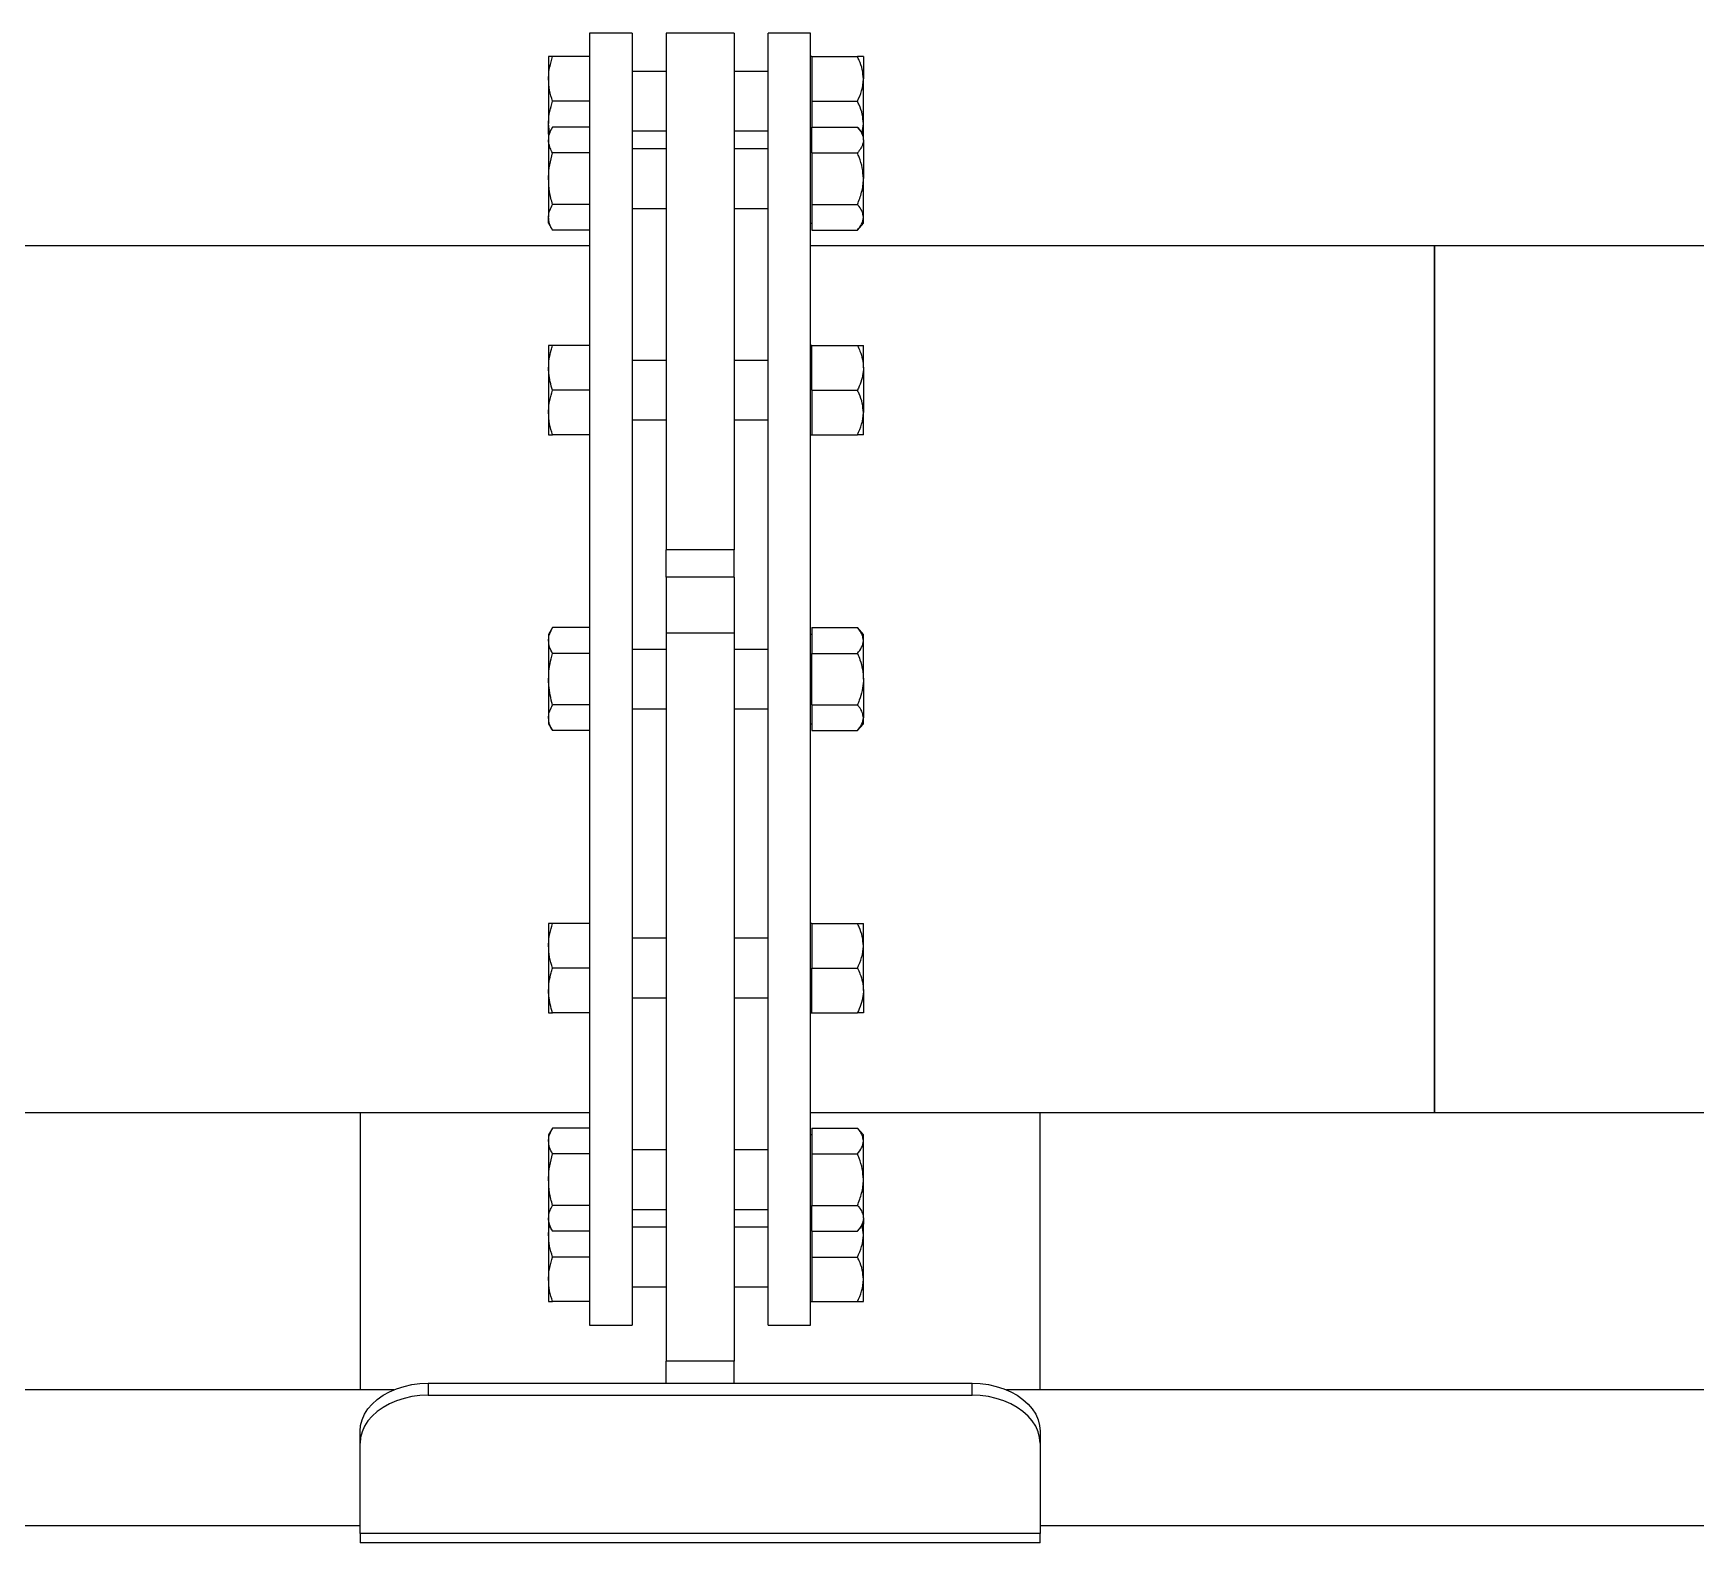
# Model space of a CAD drawing. Header units: inches. Extents: x 0.9 to 37.1, y -8.4 to 11.7.
# Drawn here: x 11.1122 to 11.3669, y 7.2933 to 7.5246 of the extents above; entities that cross this region are included whole.
import ezdxf

# ---------------------------------------------------------------- set-up
doc = ezdxf.new("R2010")
doc.units = ezdxf.units.IN
doc.header["$MEASUREMENT"] = 0

msp = doc.modelspace()

# ---------------------------------------------------------------- linework, layer by layer
at = {"color": 7, "linetype": 'Continuous', "lineweight": 25}
for p, q in [((11.20392885648688, 7.524617104737765), (11.19741843982021, 7.524617104737765)), ((11.19741843982021, 7.524617104737765), (11.19741843982021, 7.326700438071098)), ((11.20392885648688, 7.524617104737765), (11.20392885648688, 7.326700438071098)), ((11.21955385648688, 7.524617104737765), (11.20913718982021, 7.524617104737765)), ((11.20913718982021, 7.524617104737765), (11.20913718982021, 7.445450438071099)), ((11.21955385648688, 7.524617104737765), (11.21955385648688, 7.445450438071099)), ((11.23127260648688, 7.524617104737765), (11.22476218982021, 7.524617104737765)), ((11.22476218982021, 7.326700438071098), (11.22476218982021, 7.524617104737764)), ((11.23127260648688, 7.326700438071098), (11.23127260648688, 7.524617104737764)), ((11.19112677315354, 7.521033771404432), (11.19112677315354, 7.517617104737765)), ((11.19741843982021, 7.521033771404432), (11.19173710186964, 7.521033771404432)), ((11.20913718982021, 7.518757729737765), (11.20392885648688, 7.518757729737765)), ((11.22476218982021, 7.518757729737765), (11.21955385648688, 7.518757729737765)), ((11.23143927315354, 7.521033771404432), (11.23127260648688, 7.521033771404432)), ((11.23143927315354, 7.521033771404432), (11.23143927315354, 7.517617104737765)), ((11.23143927315354, 7.521033771404432), (11.23844448148688, 7.521033771404432)), ((11.23935593982021, 7.521033771404432), (11.23935593982021, 7.517617104737765)), ((11.19112677315354, 7.517617104737765), (11.19112677315354, 7.510783771404431)), ((11.23143927315354, 7.517617104737765), (11.23143927315354, 7.514200438071097)), ((11.23935593982021, 7.510783771404431), (11.23935593982021, 7.517617104737765)), ((11.19741843982021, 7.514200438071097), (11.19173710186964, 7.514200438071097)), ((11.23143927315354, 7.514200438071097), (11.23143927315354, 7.510783771404431)), ((11.23143927315354, 7.514200438071097), (11.23844448148688, 7.514200438071097)), ((11.1912596348912, 7.509401560644516), (11.19112677315354, 7.510783771404431)), ((11.19112677315354, 7.509171437364511), (11.19112677315354, 7.510783771404431)), ((11.19173710186964, 7.510228557710104), (11.19112677315354, 7.509171437364513)), ((11.19112677315354, 7.509171437364513), (11.19112677315354, 7.508255944290372)), ((11.19741843982021, 7.510228557710104), (11.19173710186964, 7.510228557710104)), ((11.20392885648688, 7.509643146404431), (11.20913718982021, 7.509643146404431)), ((11.21955385648688, 7.509643146404431), (11.22476218982021, 7.509643146404431)), ((11.23143927315354, 7.509171437364513), (11.23127260648688, 7.509171437364513)), ((11.23143927315354, 7.510783771404431), (11.23143927315354, 7.510228557710104)), ((11.23143927315354, 7.508255944290372), (11.23143927315354, 7.510228557710104)), ((11.23143927315354, 7.510228557710104), (11.23844448148688, 7.510228557710104)), ((11.23935593982021, 7.509171437364513), (11.23844448148688, 7.510228557710104)), ((11.23935593982021, 7.509171437364513), (11.23935593982021, 7.510783771404431)), ((11.23935593982021, 7.508255944290372), (11.23935593982021, 7.509171437364513)), ((11.19112677315354, 7.508255944290372), (11.19112677315354, 7.502338104031179)), ((11.19741843982021, 7.506283330870642), (11.19173710186964, 7.506283330870642)), ((11.20913718982021, 7.506895395697846), (11.20392885648688, 7.506895395697846)), ((11.22476218982021, 7.506895395697846), (11.21955385648688, 7.506895395697846)), ((11.23143927315354, 7.506283330870642), (11.23143927315354, 7.508255944290372)), ((11.23143927315354, 7.506283330870642), (11.23143927315354, 7.502338104031179)), ((11.23143927315354, 7.506283330870642), (11.23844448148688, 7.506283330870642)), ((11.23935593982021, 7.508255944290372), (11.23935593982021, 7.502338104031179)), ((11.19112677315354, 7.502338104031179), (11.19112677315354, 7.496420263771985)), ((11.23143927315354, 7.502338104031179), (11.23143927315354, 7.498392877191717)), ((11.23935593982021, 7.496420263771985), (11.23935593982021, 7.502338104031179)), ((11.19741843982021, 7.498392877191717), (11.19173710186964, 7.498392877191717)), ((11.23143927315354, 7.498392877191717), (11.23844448148688, 7.498392877191717)), ((11.23143927315354, 7.498392877191717), (11.23143927315354, 7.496420263771985)), ((11.19112677315354, 7.495504770697845), (11.19112677315354, 7.496420263771985)), ((11.20392885648688, 7.497780812364512), (11.20913718982021, 7.497780812364512)), ((11.21955385648688, 7.497780812364512), (11.22476218982021, 7.497780812364512)), ((11.23143927315354, 7.496420263771985), (11.23143927315354, 7.494447650352254)), ((11.23935593982021, 7.495504770697845), (11.23935593982021, 7.496420263771985)), ((11.19112677315354, 7.495504770697845), (11.19173710186964, 7.494447650352254)), ((11.19741843982021, 7.494447650352254), (11.19173710186964, 7.494447650352254)), ((11.23127260648688, 7.495504770697845), (11.23143927315354, 7.495504770697845)), ((11.23143927315354, 7.494447650352254), (11.23844448148688, 7.494447650352254)), ((11.23844448148688, 7.494447650352254), (11.23935593982021, 7.495504770697845)), ((11.19741843982021, 7.492065021404431), (11.10184552315354, 7.492065021404431)), ((11.32684552315355, 7.492065021404431), (11.23127260648688, 7.492065021404431)), ((11.56642885648688, 7.492065021404431), (11.32684552315355, 7.492065021404431)), ((11.32684552315355, 7.492065021404431), (11.32684552315355, 7.359252521404431)), ((11.32684552315355, 7.425658771404431), (11.32684552315355, 7.492065021404431)), ((11.19112677315354, 7.476762938071099), (11.19112677315354, 7.473346271404433)), ((11.19741843982021, 7.476762938071099), (11.19173710186964, 7.476762938071099)), ((11.23143927315354, 7.476762938071099), (11.23127260648688, 7.476762938071099)), ((11.23143927315354, 7.473346271404433), (11.23143927315354, 7.476762938071099)), ((11.23143927315354, 7.476762938071099), (11.23844448148688, 7.476762938071099)), ((11.23935593982021, 7.473346271404433), (11.23935593982021, 7.476762938071099)), ((11.19112677315354, 7.473346271404433), (11.19112677315354, 7.466512938071099)), ((11.20913718982021, 7.474486896404432), (11.20392885648688, 7.474486896404432)), ((11.22476218982021, 7.474486896404432), (11.21955385648688, 7.474486896404432)), ((11.23143927315354, 7.469929604737766), (11.23143927315354, 7.473346271404433)), ((11.23935593982021, 7.473346271404433), (11.23935593982021, 7.466512938071099)), ((11.19741843982021, 7.469929604737766), (11.19173710186964, 7.469929604737766)), ((11.23143927315354, 7.469929604737766), (11.23143927315354, 7.466512938071099)), ((11.23143927315354, 7.469929604737766), (11.23844448148688, 7.469929604737766)), ((11.19112677315354, 7.466512938071099), (11.19112677315354, 7.463096271404432)), ((11.20392885648688, 7.465372313071098), (11.20913718982021, 7.465372313071098)), ((11.21955385648688, 7.465372313071098), (11.22476218982021, 7.465372313071098)), ((11.23143927315354, 7.466512938071099), (11.23143927315354, 7.463096271404432)), ((11.23935593982021, 7.463096271404432), (11.23935593982021, 7.466512938071099)), ((11.19741843982021, 7.463096271404432), (11.19173710186964, 7.463096271404432)), ((11.23127260648688, 7.463096271404432), (11.23143927315354, 7.463096271404432)), ((11.23143927315354, 7.463096271404432), (11.23844448148688, 7.463096271404432)), ((11.21955385648688, 7.445450438071099), (11.20913718982021, 7.445450438071099)), ((11.20913718982021, 7.441283771404431), (11.20913718982021, 7.445450438071099)), ((11.21955385648688, 7.441283771404431), (11.21955385648688, 7.445450438071099)), ((11.21955385648688, 7.441283771404431), (11.20913718982021, 7.441283771404431)), ((11.20913718982021, 7.441283771404431), (11.20913718982021, 7.432697220026101)), ((11.21955385648688, 7.441283771404431), (11.21955385648688, 7.432697220026101)), ((11.19173710186964, 7.433549225083357), (11.19112677315354, 7.432492104737765)), ((11.19112677315354, 7.432492104737765), (11.19112677315354, 7.431576611663626)), ((11.19741843982021, 7.433549225083357), (11.19173710186964, 7.433549225083357)), ((11.21955385648688, 7.432697220026101), (11.20913718982021, 7.432697220026101)), ((11.20913718982021, 7.432697220026101), (11.20913718982021, 7.321142939583646)), ((11.21955385648688, 7.432697220026101), (11.21955385648688, 7.321142939583646)), ((11.23143927315354, 7.432492104737765), (11.23127260648688, 7.432492104737765)), ((11.23143927315354, 7.433549225083357), (11.23143927315354, 7.431576611663626)), ((11.23143927315354, 7.433549225083357), (11.23844448148688, 7.433549225083357)), ((11.23935593982021, 7.432492104737765), (11.23844448148688, 7.433549225083357)), ((11.23935593982021, 7.431576611663626), (11.23935593982021, 7.432492104737765)), ((11.19112677315354, 7.431576611663626), (11.19112677315354, 7.425658771404432)), ((11.19741843982021, 7.429603998243895), (11.19173710186964, 7.429603998243895)), ((11.20913718982021, 7.430216063071098), (11.20392885648688, 7.430216063071098)), ((11.22476218982021, 7.430216063071098), (11.21955385648688, 7.430216063071098)), ((11.23143927315354, 7.431576611663626), (11.23143927315354, 7.429603998243895)), ((11.23143927315354, 7.425658771404432), (11.23143927315354, 7.429603998243895)), ((11.23143927315354, 7.429603998243895), (11.23844448148688, 7.429603998243895)), ((11.23935593982021, 7.425658771404432), (11.23935593982021, 7.431576611663626)), ((11.19112677315354, 7.425658771404432), (11.19112677315354, 7.419740931145238)), ((11.23143927315354, 7.42171354456497), (11.23143927315354, 7.425658771404432)), ((11.23935593982021, 7.425658771404432), (11.23935593982021, 7.419740931145238)), ((11.32684552315355, 7.359252521404431), (11.32684552315355, 7.425658771404431)), ((11.19112677315354, 7.419740931145238), (11.19112677315354, 7.418825438071099)), ((11.19741843982021, 7.42171354456497), (11.19173710186964, 7.42171354456497)), ((11.20392885648688, 7.421101479737765), (11.20913718982021, 7.421101479737765)), ((11.21955385648688, 7.421101479737765), (11.22476218982021, 7.421101479737765)), ((11.23143927315354, 7.42171354456497), (11.23143927315354, 7.419740931145238)), ((11.23143927315354, 7.42171354456497), (11.23844448148688, 7.42171354456497)), ((11.23143927315354, 7.419740931145238), (11.23143927315354, 7.417768317725507)), ((11.23935593982021, 7.418825438071099), (11.23935593982021, 7.419740931145238)), ((11.19112677315354, 7.418825438071099), (11.19173710186964, 7.417768317725507)), ((11.19741843982021, 7.417768317725507), (11.19173710186964, 7.417768317725507)), ((11.23127260648688, 7.418825438071099), (11.23143927315354, 7.418825438071099)), ((11.23143927315354, 7.417768317725507), (11.23844448148688, 7.417768317725507)), ((11.23844448148688, 7.417768317725507), (11.23935593982021, 7.418825438071099)), ((11.19112677315354, 7.388221271404432), (11.19112677315354, 7.384804604737765)), ((11.19741843982021, 7.388221271404432), (11.19173710186964, 7.388221271404432)), ((11.23143927315354, 7.388221271404432), (11.23127260648688, 7.388221271404432)), ((11.23143927315354, 7.388221271404432), (11.23143927315354, 7.384804604737765)), ((11.23143927315354, 7.388221271404432), (11.23844448148688, 7.388221271404432)), ((11.23935593982021, 7.384804604737765), (11.23935593982021, 7.388221271404432)), ((11.19112677315354, 7.384804604737765), (11.19112677315354, 7.377971271404432)), ((11.20913718982021, 7.385945229737765), (11.20392885648688, 7.385945229737765)), ((11.22476218982021, 7.385945229737765), (11.21955385648688, 7.385945229737765)), ((11.23143927315354, 7.384804604737765), (11.23143927315354, 7.381387938071098)), ((11.23935593982021, 7.377971271404432), (11.23935593982021, 7.384804604737765)), ((11.19741843982021, 7.381387938071098), (11.19173710186964, 7.381387938071098)), ((11.23143927315354, 7.381387938071098), (11.23844448148688, 7.381387938071098)), ((11.23143927315354, 7.377971271404432), (11.23143927315354, 7.381387938071098)), ((11.19112677315354, 7.377971271404432), (11.19112677315354, 7.374554604737765)), ((11.20392885648688, 7.376830646404432), (11.20913718982021, 7.376830646404432)), ((11.21955385648688, 7.376830646404432), (11.22476218982021, 7.376830646404432)), ((11.23143927315354, 7.374554604737765), (11.23143927315354, 7.377971271404432)), ((11.23935593982021, 7.377971271404432), (11.23935593982021, 7.374554604737765)), ((11.19741843982021, 7.374554604737765), (11.19173710186964, 7.374554604737765)), ((11.23127260648688, 7.374554604737765), (11.23143927315354, 7.374554604737765)), ((11.23143927315354, 7.374554604737765), (11.23844448148688, 7.374554604737765)), ((11.10184552315354, 7.359252521404431), (11.19741843982021, 7.359252521404431)), ((11.16226218982021, 7.359252521404431), (11.16226218982021, 7.316775897388684)), ((11.23127260648688, 7.359252521404431), (11.32684552315355, 7.359252521404431)), ((11.26642885648688, 7.316775897388684), (11.26642885648688, 7.359252521404431)), ((11.32684552315355, 7.359252521404431), (11.56642885648688, 7.359252521404431)), ((11.19173710186964, 7.35686989245661), (11.19112677315354, 7.355812772111017)), ((11.19112677315354, 7.355812772111017), (11.19112677315354, 7.354897279036878)), ((11.19741843982021, 7.35686989245661), (11.19173710186964, 7.35686989245661)), ((11.23143927315354, 7.355812772111017), (11.23127260648688, 7.355812772111017)), ((11.23143927315354, 7.35686989245661), (11.23143927315354, 7.354897279036878)), ((11.23143927315354, 7.35686989245661), (11.23844448148688, 7.35686989245661)), ((11.23935593982021, 7.355812772111017), (11.23844448148688, 7.35686989245661)), ((11.23935593982021, 7.354897279036878), (11.23935593982021, 7.355812772111017)), ((11.19112677315354, 7.354897279036878), (11.19112677315354, 7.348979438777684)), ((11.20913718982021, 7.35353673044435), (11.20392885648688, 7.35353673044435)), ((11.22476218982021, 7.35353673044435), (11.21955385648688, 7.35353673044435)), ((11.23143927315354, 7.354897279036878), (11.23143927315354, 7.352924665617147)), ((11.23935593982021, 7.348979438777684), (11.23935593982021, 7.354897279036878)), ((11.19741843982021, 7.352924665617147), (11.19173710186964, 7.352924665617147)), ((11.23143927315354, 7.352924665617147), (11.23143927315354, 7.348979438777684)), ((11.23143927315354, 7.352924665617147), (11.23844448148688, 7.352924665617147)), ((11.19112677315354, 7.348979438777684), (11.19112677315354, 7.34306159851849)), ((11.23143927315354, 7.348979438777684), (11.23143927315354, 7.345034211938222)), ((11.23935593982021, 7.34306159851849), (11.23935593982021, 7.348979438777684)), ((11.19112677315354, 7.34306159851849), (11.19112677315354, 7.342146105444352)), ((11.19741843982021, 7.345034211938222), (11.19173710186964, 7.345034211938222)), ((11.20392885648688, 7.344422147111018), (11.20913718982021, 7.344422147111018)), ((11.21955385648688, 7.344422147111018), (11.22476218982021, 7.344422147111018)), ((11.23143927315354, 7.345034211938222), (11.23844448148688, 7.345034211938222)), ((11.23143927315354, 7.34306159851849), (11.23143927315354, 7.345034211938222)), ((11.23143927315354, 7.341088985098759), (11.23143927315354, 7.34306159851849)), ((11.23935593982021, 7.34306159851849), (11.23935593982021, 7.342146105444352)), ((11.19112677315354, 7.342146105444352), (11.19173710186964, 7.341088985098759)), ((11.19112677315354, 7.342146105444352), (11.19112677315354, 7.340533771404432)), ((11.19112677315354, 7.340533771404432), (11.19112677315354, 7.333700438071098)), ((11.19741843982021, 7.341088985098759), (11.19173710186964, 7.341088985098759)), ((11.20913718982021, 7.341674396404431), (11.20392885648688, 7.341674396404431)), ((11.22476218982021, 7.341674396404431), (11.21955385648688, 7.341674396404431)), ((11.23127260648688, 7.342146105444352), (11.23143927315354, 7.342146105444352)), ((11.23143927315354, 7.341088985098759), (11.23143927315354, 7.340533771404432)), ((11.23143927315354, 7.341088985098759), (11.23844448148688, 7.341088985098759)), ((11.23143927315354, 7.340533771404432), (11.23143927315354, 7.337117104737764)), ((11.23844448148688, 7.341088985098759), (11.23935593982021, 7.342146105444352)), ((11.23935593982021, 7.340533771404432), (11.23918837071034, 7.341951756773805)), ((11.23935593982021, 7.340533771404432), (11.23935593982021, 7.342146105444352)), ((11.23935593982021, 7.333700438071098), (11.23935593982021, 7.340533771404432)), ((11.19741843982021, 7.337117104737764), (11.19173710186964, 7.337117104737764)), ((11.23143927315354, 7.337117104737764), (11.23143927315354, 7.333700438071098)), ((11.23143927315354, 7.337117104737764), (11.23844448148688, 7.337117104737764)), ((11.19112677315354, 7.333700438071098), (11.19112677315354, 7.330283771404432)), ((11.23143927315354, 7.333700438071098), (11.23143927315354, 7.330283771404432)), ((11.23935593982021, 7.330283771404432), (11.23935593982021, 7.333700438071098)), ((11.19741843982021, 7.330283771404432), (11.19173710186964, 7.330283771404432)), ((11.20392885648688, 7.332559813071098), (11.20913718982021, 7.332559813071098)), ((11.21955385648688, 7.332559813071098), (11.22476218982021, 7.332559813071098)), ((11.23127260648688, 7.330283771404432), (11.23143927315354, 7.330283771404432)), ((11.23143927315354, 7.330283771404432), (11.23844448148688, 7.330283771404432)), ((11.19741843982021, 7.326700438071098), (11.20392885648688, 7.326700438071098)), ((11.22476218982021, 7.326700438071098), (11.23127260648688, 7.326700438071098)), ((11.21955385648688, 7.321142939583646), (11.20913718982021, 7.321142939583646)), ((11.20913718982021, 7.31777856928537), (11.20913718982021, 7.321142939583646)), ((11.21955385648688, 7.31777856928537), (11.21955385648688, 7.321142939583646)), ((11.17267885648688, 7.31777856928537), (11.17267885648688, 7.31593714537603)), ((11.17267885648688, 7.31777856928537), (11.25601218982021, 7.31777856928537)), ((11.25601218982021, 7.31593714537603), (11.25601218982021, 7.31777856928537)), ((11.16743187619382, 7.316775897388684), (10.25761333677993, 7.316775897388684)), ((11.17267885648688, 7.31593714537603), (11.25601218982021, 7.31593714537603)), ((12.55597354286048, 7.316775897388684), (11.26125917011327, 7.316775897388684)), ((11.16226218982021, 7.30857144973867), (11.16226218982021, 7.31041287364801)), ((11.26642885648688, 7.31041287364801), (11.26642885648688, 7.30857144973867)), ((11.16226218982021, 7.294741844062164), (11.16226218982021, 7.30857144973867)), ((11.26642885648688, 7.30857144973867), (11.26642885648688, 7.294741844062164)), ((11.16226218982021, 7.29594256405535), (10.26278302315355, 7.29594256405535)), ((11.26642885648688, 7.294741844062164), (11.16226218982021, 7.294741844062164)), ((11.16226218982021, 7.294741844062164), (11.16226218982021, 7.293338397388684)), ((12.55080385648687, 7.29594256405535), (11.26642885648688, 7.29594256405535)), ((11.26642885648688, 7.293338397388684), (11.26642885648688, 7.294741844062164)), ((11.26642885648688, 7.293338397388684), (11.16226218982021, 7.293338397388684))]:
    msp.add_line(p, q, dxfattribs=at)
at = {"color": 7, "linetype": 'Continuous', "lineweight": 25, "flags": 128}
for points in [[(11.16226218982021, 7.31041287364801), (11.16233813904836, 7.311300710147909), (11.16256487922202, 7.312175599992405), (11.16293910395891, 7.313024785317486), (11.16345535621966, 7.313835883088913), (11.16410610788382, 7.314597065674747), (11.16488186952676, 7.315297233318849), (11.16577132879687, 7.315926176000331), (11.16676151537509, 7.316474722318642), (11.16783799011142, 7.316934873233238), (11.16898505558019, 7.317299918707619), (11.17018598498388, 7.317564535556756), (11.17142326606755, 7.317724865071122), (11.17267885648688, 7.31777856928537)], [(11.25601218982021, 7.31777856928537), (11.25726778023954, 7.317724865071122), (11.25850506132321, 7.317564535556755), (11.25970599072691, 7.317299918707619), (11.26085305619567, 7.316934873233238), (11.261929530932, 7.31647472231864), (11.26291971751022, 7.315926176000331), (11.26380917678033, 7.315297233318849), (11.26458493842327, 7.314597065674746), (11.26523569008743, 7.313835883088913), (11.26575194234819, 7.313024785317486), (11.26612616708507, 7.312175599992405), (11.26635290725873, 7.311300710147909), (11.26642885648688, 7.31041287364801)], [(11.17267885648688, 7.31593714537603), (11.17142326606755, 7.315883441161782), (11.17018598498388, 7.315723111647415), (11.16898505558019, 7.315458494798279), (11.16783799011142, 7.315093449323898), (11.16676151537509, 7.314633298409301), (11.16577132879687, 7.314084752090992), (11.16488186952676, 7.313455809409509), (11.16410610788382, 7.312755641765406), (11.16345535621966, 7.311994459179573), (11.16293910395891, 7.311183361408146), (11.16256487922202, 7.310334176083066), (11.16233813904836, 7.309459286238569), (11.16226218982021, 7.30857144973867)], [(11.26642885648688, 7.30857144973867), (11.26635290725873, 7.309459286238569), (11.26612616708507, 7.310334176083066), (11.26575194234819, 7.311183361408146), (11.26523569008743, 7.311994459179573), (11.26458493842327, 7.312755641765406), (11.26380917678033, 7.313455809409509), (11.26291971751022, 7.314084752090992), (11.261929530932, 7.314633298409301), (11.26085305619567, 7.315093449323898), (11.25970599072691, 7.315458494798279), (11.25850506132321, 7.315723111647415), (11.25726778023954, 7.315883441161782), (11.25601218982021, 7.31593714537603)]]:
    msp.add_lwpolyline(points, dxfattribs=at)
at = {"color": 7, "linetype": 'Continuous', "lineweight": 25}
for points, knots in [([(11.19112677315354, 7.517617104737765), (11.19112750221617, 7.517698108880787), (11.19113302217947, 7.51831141682572), (11.19126632617671, 7.519467759747774), (11.19157922094943, 7.520508588466742), (11.19173710186964, 7.521033771404432)], [0, 0, 0, 0, 0.07010571820324504, 0.5307925293049204, 1, 1, 1, 1]), ([(11.19173710186964, 7.521033771404432), (11.19160709273594, 7.521033771404432), (11.19134584567829, 7.521033771404432), (11.19115473970705, 7.521033771404432), (11.19113447032637, 7.521033771404432), (11.19112677315354, 7.521033771404432)], [0, 0, 0, 0, 0.3805934879738676, 0.7647841813874846, 1, 1, 1, 1]), ([(11.23935593982021, 7.517617104737765), (11.23932129840996, 7.51809506488246), (11.23925076376907, 7.519068256993386), (11.23884217813401, 7.520200527133463), (11.23853428421045, 7.520845618938288), (11.23844448148688, 7.521033771404432)], [0, 0, 0, 0, 0.4060446745436622, 0.826762395014694, 1, 1, 1, 1]), ([(11.23935593982021, 7.521033771404432), (11.23935497680501, 7.521033771404432), (11.23934865567633, 7.521033771404432), (11.2391992672056, 7.521033771404432), (11.23883480792619, 7.521033771404432), (11.23854112351194, 7.521033771404432), (11.23844448148688, 7.521033771404432)], [0, 0, 0, 0, 0.06625438873007884, 0.434886716020235, 0.814039528473815, 1, 1, 1, 1]), ([(11.19173710186964, 7.514200438071097), (11.19156651620493, 7.514755319758259), (11.19122221723857, 7.515875256721765), (11.19115877993824, 7.517032983108742), (11.19112677315354, 7.517617104737765)], [0, 0, 0, 0, 0.4954579634770092, 1, 1, 1, 1]), ([(11.23844448148688, 7.514200438071098), (11.23868381505486, 7.514731517385039), (11.23917119997991, 7.515813020718634), (11.23935422004933, 7.516994554256797), (11.23935589446208, 7.517600685268967), (11.23935593982021, 7.517617104737765)], [0, 0, 0, 0, 0.4841952181635591, 0.9860273763411895, 1, 1, 1, 1]), ([(11.19112677315354, 7.510783771404431), (11.19112750221617, 7.510864775547454), (11.19113302217947, 7.511478083492388), (11.19126632617671, 7.512634426414441), (11.19157922094943, 7.51367525513341), (11.19173710186964, 7.514200438071098)], [0, 0, 0, 0, 0.07010571820324922, 0.5307925293049185, 1, 1, 1, 1]), ([(11.23935593982021, 7.510783771404431), (11.23932129840996, 7.511261731549126), (11.23925076376907, 7.512234923660052), (11.23884217813401, 7.513367193800129), (11.23853428421045, 7.514012285604955), (11.23844448148688, 7.514200438071097)], [0, 0, 0, 0, 0.4060446745436612, 0.8267623950146911, 1, 1, 1, 1]), ([(11.19112677315354, 7.508255944290372), (11.19114722857104, 7.508515932727824), (11.19118844524544, 7.509039796822831), (11.19144595960351, 7.509697167757169), (11.1916612058613, 7.510090033074597), (11.19173710186964, 7.510228557710104)], [0, 0, 0, 0, 0.3894480145147156, 0.7847188654868423, 1, 1, 1, 1]), ([(11.23844448148688, 7.510228557710104), (11.23857989769371, 7.510061544193631), (11.23890027964371, 7.509666405994632), (11.23926965728808, 7.509007928706476), (11.2393269368923, 7.508508715613472), (11.23935593982021, 7.508255944290372)], [0, 0, 0, 0, 0.265470800595491, 0.628078830079941, 1, 1, 1, 1]), ([(11.23915336715752, 7.50940638357693), (11.23925246282415, 7.50984724313814), (11.23935520242923, 7.510304313954181), (11.23935591456248, 7.510767348625322), (11.23935593982021, 7.510783771404431)], [0, 0, 0, 0, 0.9645322907057782, 1, 1, 1, 1]), ([(11.19173710186964, 7.506283330870642), (11.19160709273594, 7.50652894845886), (11.19134584567829, 7.507022505106768), (11.19115473970705, 7.507685597930058), (11.19113447032637, 7.508098969119909), (11.19112677315354, 7.508255944290372)], [0, 0, 0, 0, 0.3805934879738673, 0.7647841813874844, 1, 1, 1, 1]), ([(11.19112677315354, 7.502338104031179), (11.19112750221617, 7.502431639558738), (11.19113302217947, 7.503139826572944), (11.19126632617671, 7.504475056367591), (11.19157922094943, 7.505676901849744), (11.19173710186964, 7.506283330870642)], [0, 0, 0, 0, 0.07010571820324454, 0.5307925293049204, 1, 1, 1, 1]), ([(11.23935593982021, 7.508255944290372), (11.23935497680501, 7.508210951151232), (11.23934865567633, 7.507915621001803), (11.2391992672056, 7.507364306527943), (11.23883480792619, 7.506754652501402), (11.23854112351194, 7.506400026723817), (11.23844448148688, 7.506283330870642)], [0, 0, 0, 0, 0.06625438873007856, 0.4348867160202345, 0.8140395284738154, 1, 1, 1, 1]), ([(11.23935593982021, 7.502338104031179), (11.23932129840996, 7.502890004867582), (11.23925076376907, 7.504013750322015), (11.23884217813401, 7.505321183262352), (11.23853428421045, 7.506066071116688), (11.23844448148688, 7.506283330870642)], [0, 0, 0, 0, 0.4060446745436617, 0.8267623950146954, 1, 1, 1, 1]), ([(11.19173710186964, 7.498392877191717), (11.19156651620493, 7.499033599374618), (11.19122221723857, 7.500326791189329), (11.19115877993824, 7.501663618471668), (11.19112677315354, 7.502338104031179)], [0, 0, 0, 0, 0.4954579634770099, 1, 1, 1, 1]), ([(11.23844448148688, 7.498392877191717), (11.23868381505486, 7.499006114761446), (11.23917119997991, 7.500254927243007), (11.23935422004933, 7.501619244655638), (11.23935589446208, 7.502319144461718), (11.23935593982021, 7.502338104031179)], [0, 0, 0, 0, 0.4841952181635593, 0.9860273763411922, 1, 1, 1, 1]), ([(11.19112677315354, 7.496420263771985), (11.19112750221617, 7.496467031535765), (11.19113302217947, 7.496821125042868), (11.19126632617671, 7.497488739940191), (11.19157922094943, 7.498089662681268), (11.19173710186964, 7.498392877191717)], [0, 0, 0, 0, 0.07010571820324835, 0.5307925293049195, 1, 1, 1, 1]), ([(11.23935593982021, 7.496420263771985), (11.23932129840996, 7.496696214190187), (11.23925076376907, 7.497258086917403), (11.23884217813401, 7.497911803387572), (11.23853428421045, 7.49828424731474), (11.23844448148688, 7.498392877191717)], [0, 0, 0, 0, 0.4060446745436605, 0.8267623950146891, 1, 1, 1, 1]), ([(11.19173710186964, 7.494447650352254), (11.19156651620493, 7.494768011443704), (11.19122221723857, 7.49541460735106), (11.19115877993824, 7.49608302099223), (11.19112677315354, 7.496420263771985)], [0, 0, 0, 0, 0.4954579634770072, 1, 1, 1, 1]), ([(11.23844448148688, 7.494447650352254), (11.23868381505486, 7.494754269137119), (11.23917119997991, 7.495378675377899), (11.23935422004933, 7.496060834084215), (11.23935589446208, 7.496410783987255), (11.23935593982021, 7.496420263771985)], [0, 0, 0, 0, 0.4841952181635599, 0.9860273763411894, 1, 1, 1, 1]), ([(11.19112677315354, 7.473346271404433), (11.19114722857104, 7.473796584587477), (11.19118844524544, 7.474703943816292), (11.19144595960351, 7.475842543673984), (11.1916612058613, 7.476523006364301), (11.19173710186964, 7.476762938071099)], [0, 0, 0, 0, 0.3894480145147175, 0.7847188654868432, 1, 1, 1, 1]), ([(11.19173710186964, 7.476762938071099), (11.19156651620493, 7.476762938071099), (11.19122221723857, 7.476762938071099), (11.19115877993824, 7.476762938071099), (11.19112677315354, 7.476762938071099)], [0, 0, 0, 0, 0.4954579634770099, 1, 1, 1, 1]), ([(11.23844448148688, 7.476762938071099), (11.23857989769371, 7.476473662175016), (11.23890027964371, 7.475789262738339), (11.23926965728808, 7.474648746619623), (11.23932693689231, 7.473784084178738), (11.23935593982021, 7.473346271404433)], [0, 0, 0, 0, 0.2654708005954913, 0.6280788300799431, 1, 1, 1, 1]), ([(11.23844448148688, 7.476762938071099), (11.23868381505486, 7.476762938071099), (11.23917119997991, 7.476762938071099), (11.23935422004933, 7.476762938071099), (11.23935589446208, 7.476762938071099), (11.23935593982021, 7.476762938071099)], [0, 0, 0, 0, 0.484195218163562, 0.986027376341192, 1, 1, 1, 1]), ([(11.19173710186964, 7.469929604737766), (11.19160709273594, 7.470355026879792), (11.19134584567829, 7.471209892070384), (11.19115473970705, 7.472358402530455), (11.19113447032637, 7.473074382433662), (11.19112677315354, 7.473346271404433)], [0, 0, 0, 0, 0.3805934879738684, 0.764784181387485, 1, 1, 1, 1]), ([(11.23935593982021, 7.473346271404433), (11.23935497680501, 7.47326834100145), (11.23934865567633, 7.472756814177631), (11.23919926720559, 7.471801909497959), (11.23883480792619, 7.470745957748949), (11.23854112351194, 7.470131727884498), (11.23844448148688, 7.469929604737766)], [0, 0, 0, 0, 0.06625438873007987, 0.4348867160202357, 0.8140395284738141, 1, 1, 1, 1]), ([(11.19112677315354, 7.466512938071099), (11.19112750221617, 7.466593942214121), (11.19113302217947, 7.467207250159055), (11.19126632617671, 7.468363593081108), (11.19157922094943, 7.469404421800077), (11.19173710186964, 7.469929604737766)], [0, 0, 0, 0, 0.0701057182032449, 0.5307925293049196, 1, 1, 1, 1]), ([(11.23935593982021, 7.466512938071099), (11.23932129840996, 7.466990898215794), (11.23925076376907, 7.46796409032672), (11.23884217813401, 7.469096360466796), (11.23853428421045, 7.469741452271622), (11.23844448148688, 7.469929604737766)], [0, 0, 0, 0, 0.4060446745436631, 0.8267623950146953, 1, 1, 1, 1]), ([(11.19173710186964, 7.463096271404432), (11.19156651620493, 7.463651153091593), (11.19122221723857, 7.464771090055098), (11.19115877993824, 7.465928816442077), (11.19112677315354, 7.466512938071099)], [0, 0, 0, 0, 0.4954579634770083, 1, 1, 1, 1]), ([(11.23844448148688, 7.463096271404432), (11.23868381505486, 7.463627350718372), (11.23917119997991, 7.464708854051967), (11.23935422004933, 7.465890387590131), (11.23935589446208, 7.466496518602301), (11.23935593982021, 7.466512938071099)], [0, 0, 0, 0, 0.4841952181635606, 0.9860273763411908, 1, 1, 1, 1]), ([(11.19112677315354, 7.463096271404432), (11.19112750221617, 7.463096271404432), (11.19113302217947, 7.463096271404432), (11.19126632617671, 7.463096271404432), (11.19157922094943, 7.463096271404432), (11.19173710186964, 7.463096271404432)], [0, 0, 0, 0, 0.07010571820324947, 0.5307925293049176, 1, 1, 1, 1]), ([(11.23935593982021, 7.463096271404432), (11.23932129840996, 7.463096271404432), (11.23925076376907, 7.463096271404432), (11.23884217813401, 7.463096271404432), (11.23853428421045, 7.463096271404432), (11.23844448148688, 7.463096271404432)], [0, 0, 0, 0, 0.4060446745436598, 0.8267623950146886, 1, 1, 1, 1]), ([(11.19112677315354, 7.431576611663626), (11.19112750221617, 7.431623379427405), (11.19113302217947, 7.431977472934508), (11.19126632617671, 7.432645087831832), (11.19157922094943, 7.433246010572908), (11.19173710186964, 7.433549225083357)], [0, 0, 0, 0, 0.07010571820324756, 0.5307925293049178, 1, 1, 1, 1]), ([(11.23935593982021, 7.431576611663626), (11.23932129840996, 7.431852562081827), (11.23925076376907, 7.432414434809044), (11.23884217813401, 7.433068151279212), (11.23853428421045, 7.43344059520638), (11.23844448148688, 7.433549225083357)], [0, 0, 0, 0, 0.4060446745436582, 0.8267623950146865, 1, 1, 1, 1]), ([(11.19173710186964, 7.429603998243895), (11.19156651620493, 7.429924359335345), (11.19122221723857, 7.4305709552427), (11.19115877993824, 7.431239368883871), (11.19112677315354, 7.431576611663626)], [0, 0, 0, 0, 0.4954579634770095, 1, 1, 1, 1]), ([(11.19112677315354, 7.425658771404432), (11.19114722857104, 7.426178748279334), (11.19118844524544, 7.427226476469349), (11.19144595960351, 7.428541218338025), (11.1916612058613, 7.429326948972882), (11.19173710186964, 7.429603998243895)], [0, 0, 0, 0, 0.3894480145147163, 0.7847188654868423, 1, 1, 1, 1]), ([(11.23844448148688, 7.429603998243895), (11.23868381505486, 7.429910617028759), (11.23917119997991, 7.43053502326954), (11.23935422004933, 7.431217181975855), (11.23935589446208, 7.431567131878895), (11.23935593982021, 7.431576611663626)], [0, 0, 0, 0, 0.4841952181635613, 0.9860273763411913, 1, 1, 1, 1]), ([(11.23844448148688, 7.429603998243895), (11.23857989769371, 7.429269971210948), (11.23890027964371, 7.428479694812951), (11.23926965728808, 7.427162740236639), (11.23932693689231, 7.426164314050633), (11.23935593982021, 7.425658771404432)], [0, 0, 0, 0, 0.2654708005954908, 0.6280788300799418, 0.9999999999999999, 0.9999999999999999, 0.9999999999999999, 0.9999999999999999]), ([(11.19173710186964, 7.42171354456497), (11.19160709273594, 7.422204779741406), (11.19134584567829, 7.423191893037224), (11.19115473970705, 7.424518078683803), (11.19113447032637, 7.425344821063504), (11.19112677315354, 7.425658771404432)], [0, 0, 0, 0, 0.3805934879738674, 0.7647841813874845, 1, 1, 1, 1]), ([(11.23935593982021, 7.425658771404432), (11.23935497680501, 7.425568785126153), (11.23934865567633, 7.424978124827293), (11.2391992672056, 7.423875495879575), (11.23883480792619, 7.422656187826492), (11.23854112351194, 7.421946936271321), (11.23844448148688, 7.42171354456497)], [0, 0, 0, 0, 0.06625438873007886, 0.4348867160202349, 0.8140395284738151, 1, 1, 1, 1]), ([(11.19112677315354, 7.419740931145238), (11.19112750221617, 7.419787698909018), (11.19113302217947, 7.420141792416121), (11.19126632617671, 7.420809407313445), (11.19157922094943, 7.421410330054521), (11.19173710186964, 7.42171354456497)], [0, 0, 0, 0, 0.07010571820324488, 0.530792529304919, 1, 1, 1, 1]), ([(11.19173710186964, 7.417768317725507), (11.19156651620493, 7.418088678816957), (11.19122221723857, 7.418735274724313), (11.19115877993824, 7.419403688365483), (11.19112677315354, 7.419740931145238)], [0, 0, 0, 0, 0.4954579634770092, 1, 1, 1, 1]), ([(11.23935593982021, 7.419740931145238), (11.23932129840996, 7.42001688156344), (11.23925076376907, 7.420578754290656), (11.23884217813401, 7.421232470760826), (11.23853428421045, 7.421604914687993), (11.23844448148688, 7.42171354456497)], [0, 0, 0, 0, 0.4060446745436613, 0.8267623950146944, 1, 1, 1, 1]), ([(11.23844448148688, 7.417768317725507), (11.23868381505486, 7.418074936510372), (11.23917119997991, 7.418699342751152), (11.23935422004933, 7.419381501457467), (11.23935589446208, 7.419731451360509), (11.23935593982021, 7.419740931145238)], [0, 0, 0, 0, 0.4841952181635592, 0.9860273763411894, 1, 1, 1, 1]), ([(11.19112677315354, 7.384804604737765), (11.19112750221617, 7.384885608880788), (11.19113302217947, 7.385498916825721), (11.19126632617671, 7.386655259747775), (11.19157922094943, 7.387696088466743), (11.19173710186964, 7.388221271404432)], [0, 0, 0, 0, 0.07010571820324711, 0.530792529304918, 1, 1, 1, 1]), ([(11.19173710186964, 7.388221271404432), (11.19156651620493, 7.388221271404432), (11.19122221723857, 7.388221271404432), (11.19115877993824, 7.388221271404432), (11.19112677315354, 7.388221271404432)], [0, 0, 0, 0, 0.4954579634770099, 1, 1, 1, 1]), ([(11.23935593982021, 7.384804604737765), (11.23932129840996, 7.38528256488246), (11.23925076376907, 7.386255756993386), (11.23884217813401, 7.387388027133463), (11.23853428421045, 7.388033118938289), (11.23844448148688, 7.388221271404432)], [0, 0, 0, 0, 0.4060446745436587, 0.8267623950146854, 1, 1, 1, 1]), ([(11.23844448148688, 7.388221271404432), (11.23868381505486, 7.388221271404432), (11.23917119997991, 7.388221271404432), (11.23935422004934, 7.388221271404432), (11.23935589446208, 7.388221271404432), (11.23935593982021, 7.388221271404432)], [0, 0, 0, 0, 0.4841952181635592, 0.9860273763411892, 1, 1, 1, 1]), ([(11.19173710186964, 7.381387938071098), (11.19156651620493, 7.38194281975826), (11.19122221723857, 7.383062756721765), (11.19115877993824, 7.384220483108743), (11.19112677315354, 7.384804604737765)], [0, 0, 0, 0, 0.4954579634770095, 1, 1, 1, 1]), ([(11.23844448148688, 7.381387938071098), (11.23868381505486, 7.381919017385039), (11.23917119997991, 7.383000520718634), (11.23935422004933, 7.384182054256798), (11.23935589446208, 7.384788185268968), (11.23935593982021, 7.384804604737765)], [0, 0, 0, 0, 0.4841952181635617, 0.9860273763411919, 1, 1, 1, 1]), ([(11.19112677315354, 7.377971271404432), (11.19114722857104, 7.378421584587477), (11.19118844524544, 7.379328943816291), (11.19144595960351, 7.380467543673983), (11.1916612058613, 7.381148006364302), (11.19173710186964, 7.381387938071098)], [0, 0, 0, 0, 0.3894480145147156, 0.784718865486841, 1, 1, 1, 1]), ([(11.23844448148688, 7.381387938071098), (11.23857989769371, 7.381098662175017), (11.23890027964371, 7.38041426273834), (11.23926965728808, 7.379273746619623), (11.2393269368923, 7.378409084178737), (11.23935593982021, 7.377971271404432)], [0, 0, 0, 0, 0.2654708005954909, 0.6280788300799423, 0.9999999999999999, 0.9999999999999999, 0.9999999999999999, 0.9999999999999999]), ([(11.19173710186964, 7.374554604737765), (11.19160709273594, 7.374980026879792), (11.19134584567829, 7.375834892070383), (11.19115473970705, 7.376983402530455), (11.19113447032637, 7.377699382433662), (11.19112677315354, 7.377971271404432)], [0, 0, 0, 0, 0.3805934879738679, 0.7647841813874842, 1, 1, 1, 1]), ([(11.23935593982021, 7.377971271404432), (11.23935497680501, 7.37789334100145), (11.23934865567633, 7.377381814177631), (11.2391992672056, 7.376426909497958), (11.23883480792619, 7.375370957748949), (11.23854112351194, 7.374756727884499), (11.23844448148688, 7.374554604737765)], [0, 0, 0, 0, 0.06625438873007974, 0.4348867160202358, 0.8140395284738154, 0.9999999999999999, 0.9999999999999999, 0.9999999999999999, 0.9999999999999999]), ([(11.19112677315354, 7.374554604737765), (11.19112750221617, 7.374554604737765), (11.19113302217947, 7.374554604737765), (11.19126632617671, 7.374554604737765), (11.19157922094943, 7.374554604737765), (11.19173710186964, 7.374554604737765)], [0, 0, 0, 0, 0.07010571820324454, 0.5307925293049204, 1, 1, 1, 1]), ([(11.23935593982021, 7.374554604737765), (11.23932129840996, 7.374554604737765), (11.23925076376907, 7.374554604737765), (11.23884217813401, 7.374554604737765), (11.23853428421045, 7.374554604737765), (11.23844448148688, 7.374554604737765)], [0, 0, 0, 0, 0.4060446745436617, 0.8267623950146954, 1, 1, 1, 1]), ([(11.19112677315354, 7.354897279036878), (11.19112750221617, 7.354944046800657), (11.19113302217947, 7.35529814030776), (11.19126632617671, 7.355965755205084), (11.19157922094943, 7.35656667794616), (11.19173710186964, 7.35686989245661)], [0, 0, 0, 0, 0.07010571820324374, 0.5307925293049204, 1, 1, 1, 1]), ([(11.23935593982021, 7.354897279036878), (11.23932129840996, 7.35517322945508), (11.23925076376907, 7.355735102182296), (11.23884217813401, 7.356388818652465), (11.23853428421045, 7.356761262579633), (11.23844448148688, 7.35686989245661)], [0, 0, 0, 0, 0.4060446745436624, 0.8267623950146953, 1, 1, 1, 1]), ([(11.19173710186964, 7.352924665617147), (11.19156651620493, 7.353245026708598), (11.19122221723857, 7.353891622615953), (11.19115877993824, 7.354560036257123), (11.19112677315354, 7.354897279036878)], [0, 0, 0, 0, 0.4954579634770083, 0.9999999999999999, 0.9999999999999999, 0.9999999999999999, 0.9999999999999999]), ([(11.23844448148688, 7.352924665617147), (11.23868381505486, 7.353231284402012), (11.23917119997991, 7.353855690642792), (11.23935422004933, 7.354537849349107), (11.23935589446208, 7.354887799252148), (11.23935593982021, 7.354897279036878)], [0, 0, 0, 0, 0.4841952181635606, 0.9860273763411895, 1, 1, 1, 1]), ([(11.19112677315354, 7.348979438777684), (11.19112750221617, 7.349072974305244), (11.19113302217947, 7.34978116131945), (11.19126632617671, 7.351116391114096), (11.19157922094943, 7.352318236596251), (11.19173710186964, 7.352924665617147)], [0, 0, 0, 0, 0.07010571820324683, 0.530792529304919, 1, 1, 1, 1]), ([(11.23935593982021, 7.348979438777684), (11.23932129840996, 7.349531339614087), (11.23925076376907, 7.35065508506852), (11.23884217813401, 7.351962518008857), (11.23853428421045, 7.352707405863193), (11.23844448148688, 7.352924665617147)], [0, 0, 0, 0, 0.4060446745436576, 0.8267623950146842, 1, 1, 1, 1]), ([(11.19173710186964, 7.345034211938222), (11.19156651620493, 7.345674934121124), (11.19122221723857, 7.346968125935835), (11.19115877993824, 7.348304953218173), (11.19112677315354, 7.348979438777684)], [0, 0, 0, 0, 0.4954579634770099, 1, 1, 1, 1]), ([(11.23844448148688, 7.345034211938222), (11.23868381505486, 7.345647449507952), (11.23917119997991, 7.346896261989512), (11.23935422004933, 7.348260579402144), (11.23935589446208, 7.348960479208223), (11.23935593982021, 7.348979438777684)], [0, 0, 0, 0, 0.4841952181635592, 0.986027376341192, 1, 1, 1, 1]), ([(11.19112677315354, 7.34306159851849), (11.19114722857104, 7.343321586955941), (11.19118844524544, 7.343845451050949), (11.19144595960351, 7.344502821985287), (11.1916612058613, 7.344895687302715), (11.19173710186964, 7.345034211938222)], [0, 0, 0, 0, 0.3894480145147162, 0.7847188654868432, 1, 1, 1, 1]), ([(11.19173710186964, 7.341088985098759), (11.19160709273594, 7.341334602686977), (11.19134584567829, 7.341828159334886), (11.19115473970705, 7.342491252158176), (11.19113447032637, 7.342904623348027), (11.19112677315354, 7.34306159851849)], [0, 0, 0, 0, 0.3805934879738666, 0.7647841813874843, 1, 1, 1, 1]), ([(11.23844448148688, 7.345034211938222), (11.23857989769371, 7.344867198421749), (11.23890027964371, 7.34447206022275), (11.23926965728808, 7.343813582934594), (11.23932693689231, 7.343314369841591), (11.23935593982021, 7.34306159851849)], [0, 0, 0, 0, 0.2654708005954898, 0.628078830079941, 0.9999999999999999, 0.9999999999999999, 0.9999999999999999, 0.9999999999999999]), ([(11.23935593982021, 7.34306159851849), (11.23935497680501, 7.343016605379351), (11.23934865567633, 7.342721275229922), (11.23919926720559, 7.342169960756062), (11.23883480792619, 7.34156030672952), (11.23854112351194, 7.341205680951935), (11.23844448148688, 7.341088985098759)], [0, 0, 0, 0, 0.06625438873007858, 0.4348867160202351, 0.8140395284738151, 0.9999999999999999, 0.9999999999999999, 0.9999999999999999, 0.9999999999999999]), ([(11.19112677315354, 7.340533771404432), (11.19112717220726, 7.340614812229155), (11.19112944959569, 7.341077309961715), (11.19120103647366, 7.341536490746956), (11.19126007959364, 7.341915211917126)], [0, 0, 0, 0, 0.1752242638564274, 1, 1, 1, 1]), ([(11.19173710186964, 7.337117104737764), (11.19156651620493, 7.337671986424926), (11.19122221723857, 7.338791923388432), (11.19115877993824, 7.339949649775409), (11.19112677315354, 7.340533771404432)], [0, 0, 0, 0, 0.4954579634770103, 1, 1, 1, 1]), ([(11.23844448148688, 7.337117104737764), (11.23868381505486, 7.337648184051705), (11.23917119997991, 7.3387296873853), (11.23935422004933, 7.339911220923465), (11.23935589446208, 7.340517351935635), (11.23935593982021, 7.340533771404432)], [0, 0, 0, 0, 0.4841952181635609, 0.9860273763411905, 1, 1, 1, 1]), ([(11.19112677315354, 7.333700438071098), (11.19112750221617, 7.333781442214121), (11.19113302217947, 7.334394750159055), (11.19126632617671, 7.335551093081107), (11.19157922094943, 7.336591921800077), (11.19173710186964, 7.337117104737764)], [0, 0, 0, 0, 0.07010571820324779, 0.5307925293049192, 1, 1, 1, 1]), ([(11.23935593982021, 7.333700438071098), (11.23932129840996, 7.334178398215792), (11.23925076376907, 7.335151590326719), (11.23884217813401, 7.336283860466796), (11.23853428421045, 7.336928952271622), (11.23844448148688, 7.337117104737764)], [0, 0, 0, 0, 0.4060446745436568, 0.8267623950146838, 1, 1, 1, 1]), ([(11.19173710186964, 7.330283771404432), (11.19156651620493, 7.330838653091593), (11.19122221723857, 7.331958590055098), (11.19115877993824, 7.333116316442077), (11.19112677315354, 7.333700438071098)], [0, 0, 0, 0, 0.4954579634770082, 1, 1, 1, 1]), ([(11.23844448148688, 7.330283771404432), (11.23868381505486, 7.330814850718372), (11.23917119997991, 7.331896354051967), (11.23935422004933, 7.333077887590131), (11.23935589446208, 7.3336840186023), (11.23935593982021, 7.333700438071098)], [0, 0, 0, 0, 0.4841952181635613, 0.9860273763411889, 1, 1, 1, 1]), ([(11.19112677315354, 7.330283771404432), (11.19114722857104, 7.330283771404432), (11.19118844524544, 7.330283771404432), (11.19144595960351, 7.330283771404432), (11.1916612058613, 7.330283771404432), (11.19173710186964, 7.330283771404432)], [0, 0, 0, 0, 0.3894480145147163, 0.7847188654868424, 1, 1, 1, 1]), ([(11.23844448148688, 7.330283771404432), (11.23857989769371, 7.330283771404432), (11.23890027964371, 7.330283771404432), (11.23926965728808, 7.330283771404432), (11.23932693689231, 7.330283771404432), (11.23935593982021, 7.330283771404432)], [0, 0, 0, 0, 0.2654708005954909, 0.6280788300799419, 1, 1, 1, 1])]:
    msp.add_open_spline(points, degree=3, knots=knots, dxfattribs=at)

doc.saveas('drawing.dxf')
